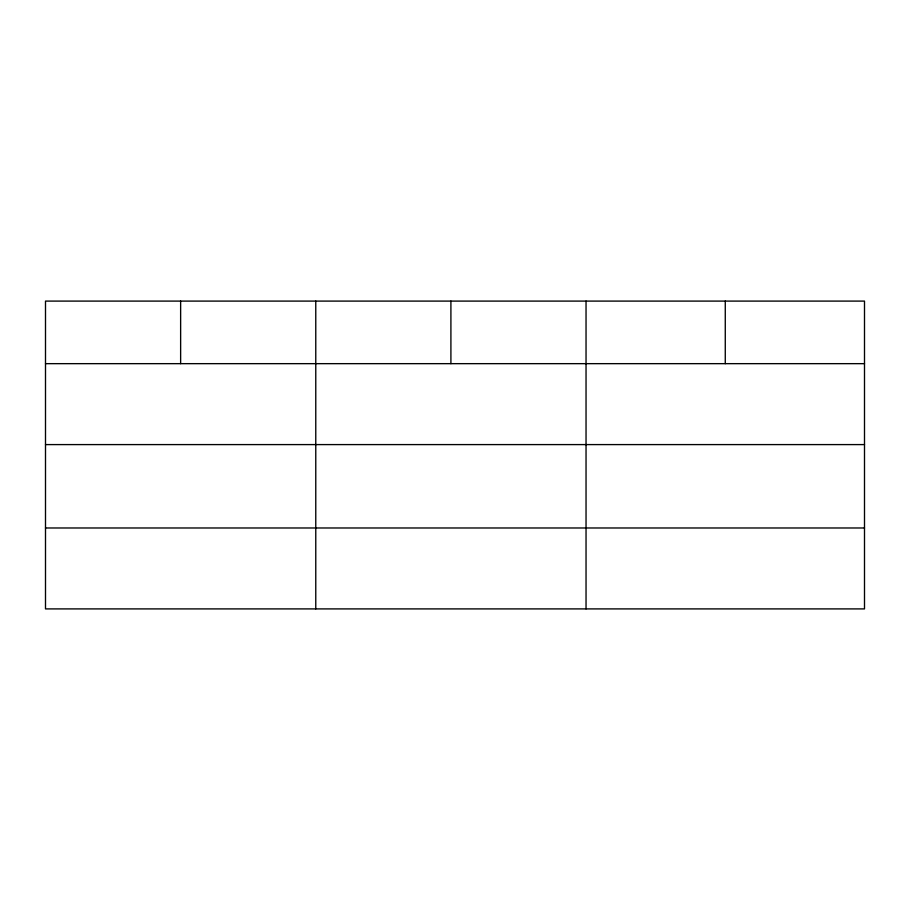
<?xml version="1.0" encoding="UTF-8"?>
<svg xmlns="http://www.w3.org/2000/svg" width="910" height="910" viewBox="0 0 910 910"><rect width="100%" height="100%" fill="white"/><g stroke="black" fill="none" stroke-linecap="round" stroke-linejoin="round"><path stroke-width="1.36" d="M864.5 444.592L864.5 301.096L45.5 301.096L45.5 608.904L864.5 608.904L864.5 444.592L45.5 444.592M45.5 363.659L864.5 363.659M45.5 527.982L864.5 527.982M725.27 301.096L725.27 363.659M586.04 301.096L586.04 608.904M450.905 301.096L450.905 363.659M315.77 301.096L315.77 608.904M180.635 301.096L180.635 363.659"/></g></svg>
